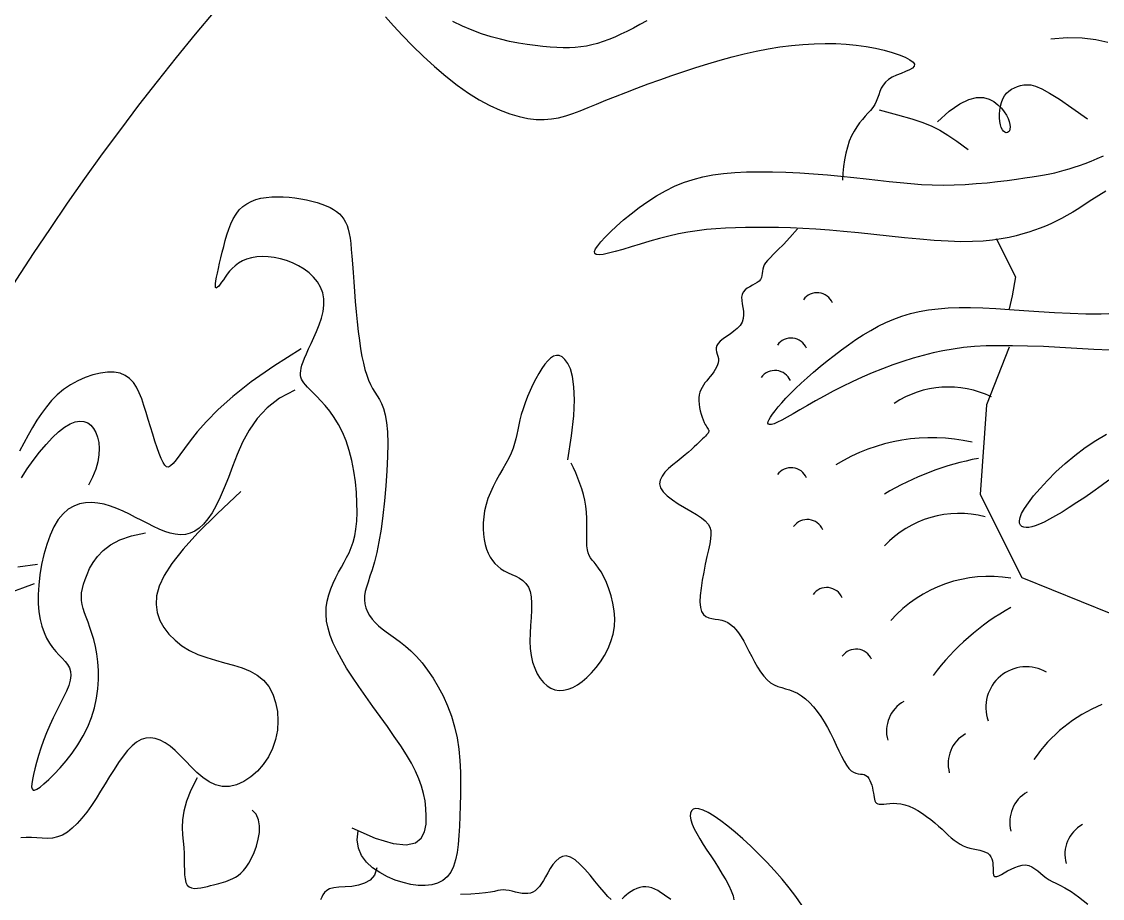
# Model space of a CAD drawing. Extents: x 2475 to 5335, y 627 to 2827.
# Drawn here: x 3400.5 to 3657.5, y 2163.5 to 2372.1 of the extents above; entities that cross this region are included whole.
import ezdxf

# ---------------------------------------------------------------- set-up
doc = ezdxf.new("R2010")
doc.units = 0
doc.header["$MEASUREMENT"] = 0
doc.layers.add('3', color=3, linetype='CONTINUOUS')
doc.layers.add('7', color=7, linetype='CONTINUOUS')

msp = doc.modelspace()

# ---------------------------------------------------------------- linework, layer by layer
at = {"layer": '3'}
for points in [[(3487.08, 2373.26), (3488.96, 2371.11), (3491.11, 2368.77), (3493.49, 2366.32), (3496.03, 2363.84), (3498.69, 2361.4), (3501.39, 2359.08), (3504.1, 2356.95), (3506.75, 2355.09), (3509.34, 2353.49), (3511.85, 2352.14), (3514.28, 2351.03), (3516.6, 2350.15), (3518.82, 2349.5), (3520.93, 2349.07), (3522.91, 2348.83), (3524.76, 2348.79), (3526.51, 2348.92), (3528.21, 2349.21), (3529.89, 2349.65), (3531.59, 2350.21), (3533.35, 2350.88), (3535.22, 2351.64), (3537.23, 2352.47), (3539.41, 2353.36), (3541.75, 2354.29), (3544.23, 2355.26), (3546.83, 2356.26), (3549.53, 2357.26), (3552.3, 2358.27), (3555.12, 2359.26), (3557.98, 2360.23), (3560.85, 2361.16), (3563.73, 2362.06), (3566.61, 2362.9), (3569.48, 2363.68), (3572.34, 2364.4), (3575.19, 2365.04), (3578.01, 2365.59), (3580.8, 2366.05), (3583.56, 2366.41), (3586.27, 2366.66), (3588.94, 2366.82), (3591.56, 2366.88), (3594.11, 2366.84), (3596.59, 2366.71), (3598.99, 2366.49), (3601.31, 2366.17), (3603.53, 2365.76), (3605.62, 2365.28), (3607.53, 2364.75), (3609.22, 2364.18), (3610.63, 2363.6), (3611.74, 2363.01), (3612.49, 2362.45), (3612.84, 2361.93), (3612.77, 2361.45), (3612.33, 2361.02), (3611.62, 2360.6), (3610.7, 2360.2), (3609.67, 2359.78), (3608.59, 2359.33), (3607.56, 2358.84), (3606.65, 2358.29), (3605.93, 2357.66), (3605.37, 2356.97), (3604.94, 2356.23), (3604.6, 2355.45), (3604.32, 2354.66), (3604.04, 2353.87), (3603.74, 2353.09), (3603.37, 2352.35), (3602.92, 2351.64), (3602.38, 2350.95), (3601.77, 2350.27), (3601.12, 2349.56), (3600.45, 2348.8), (3599.76, 2347.98), (3599.1, 2347.07), (3598.46, 2346.04), (3597.87, 2344.89), (3597.34, 2343.61), (3596.87, 2342.23), (3596.48, 2340.77), (3596.16, 2339.24), (3595.92, 2337.65), (3595.78, 2336.04), (3595.73, 2334.4)], [(3549.17, 2372.27), (3547.55, 2371.38), (3545.98, 2370.55), (3544.47, 2369.77), (3543, 2369.06), (3541.57, 2368.41), (3540.17, 2367.83), (3538.81, 2367.32), (3537.46, 2366.89), (3536.14, 2366.53), (3534.82, 2366.25), (3533.5, 2366.05), (3532.15, 2365.92), (3530.77, 2365.85), (3529.32, 2365.85), (3527.81, 2365.9), (3526.2, 2366.01), (3524.49, 2366.17), (3522.65, 2366.38), (3520.71, 2366.64), (3518.67, 2366.97), (3516.55, 2367.38), (3514.37, 2367.88), (3512.15, 2368.49), (3509.89, 2369.21), (3507.62, 2370.05), (3505.34, 2371.02), (3503.09, 2372.09)], [(3658.83, 2367.1), (3655.93, 2367.76), (3652.71, 2368.15), (3649.16, 2368.2), (3645.25, 2367.87)], [(3618.3, 2348.22), (3621.12, 2350.78), (3623.6, 2352.53), (3625.75, 2353.59), (3627.61, 2354.05), (3629.21, 2354.04), (3630.57, 2353.67), (3631.72, 2353.05), (3632.68, 2352.29), (3633.5, 2351.48), (3634.16, 2350.66), (3634.69, 2349.85), (3635.09, 2349.07), (3635.36, 2348.32), (3635.53, 2347.64), (3635.58, 2347.04), (3635.54, 2346.53), (3635.4, 2346.13), (3635.2, 2345.85), (3634.94, 2345.69), (3634.64, 2345.66), (3634.33, 2345.76), (3634.02, 2346), (3633.73, 2346.37), (3633.47, 2346.89), (3633.28, 2347.55), (3633.14, 2348.33), (3633.07, 2349.19), (3633.06, 2350.1), (3633.14, 2351.04), (3633.29, 2351.97), (3633.52, 2352.86), (3633.84, 2353.68), (3634.25, 2354.4), (3634.73, 2355.03), (3635.29, 2355.56), (3635.92, 2356.01), (3636.59, 2356.37), (3637.3, 2356.66), (3638.05, 2356.87), (3638.81, 2357.01), (3639.61, 2357.08), (3640.52, 2357.01), (3641.64, 2356.71), (3643.08, 2356.1), (3644.93, 2355.1), (3647.3, 2353.63), (3650.28, 2351.61), (3653.98, 2348.95)], [(3604.47, 2351.13), (3608.81, 2349.92), (3612.17, 2348.94), (3614.8, 2348.08), (3616.94, 2347.22), (3618.84, 2346.27), (3620.75, 2345.1), (3622.91, 2343.61), (3625.58, 2341.68)], [(3658.31, 2331.77), (3656.64, 2330.74), (3655.01, 2329.69), (3653.43, 2328.66), (3651.91, 2327.67), (3650.46, 2326.76), (3649.09, 2325.95), (3647.78, 2325.22), (3646.5, 2324.58), (3645.25, 2323.99), (3643.99, 2323.46), (3642.72, 2322.96), (3641.4, 2322.49), (3640.03, 2322.04), (3638.57, 2321.58), (3637.01, 2321.15), (3635.31, 2320.74), (3633.46, 2320.38), (3631.41, 2320.09), (3629.16, 2319.87), (3626.65, 2319.75), (3623.89, 2319.73), (3620.83, 2319.84), (3617.54, 2320.04), (3614.07, 2320.33), (3610.47, 2320.67), (3606.81, 2321.05), (3603.13, 2321.44), (3599.5, 2321.81), (3595.97, 2322.16), (3592.59, 2322.45), (3589.36, 2322.68), (3586.27, 2322.87), (3583.32, 2323.01), (3580.49, 2323.1), (3577.78, 2323.15), (3575.17, 2323.15), (3572.67, 2323.13), (3570.25, 2323.06), (3567.91, 2322.96), (3565.63, 2322.81), (3563.38, 2322.6), (3561.16, 2322.33), (3558.95, 2321.98), (3556.72, 2321.57), (3554.46, 2321.07), (3552.17, 2320.48), (3549.88, 2319.84), (3547.64, 2319.17), (3545.5, 2318.52), (3543.49, 2317.91), (3541.68, 2317.38), (3540.1, 2316.97), (3538.81, 2316.7), (3537.83, 2316.61), (3537.18, 2316.7), (3536.83, 2316.96), (3536.77, 2317.4), (3537.01, 2318.01), (3537.51, 2318.78), (3538.28, 2319.72), (3539.29, 2320.82), (3540.54, 2322.08), (3542.01, 2323.45), (3543.65, 2324.9), (3545.45, 2326.39), (3547.38, 2327.86), (3549.4, 2329.3), (3551.48, 2330.64), (3553.61, 2331.86), (3555.76, 2332.91), (3557.94, 2333.8), (3560.18, 2334.54), (3562.49, 2335.15), (3564.9, 2335.62), (3567.42, 2335.97), (3570.09, 2336.2), (3572.91, 2336.34), (3575.91, 2336.39), (3579.04, 2336.36), (3582.28, 2336.25), (3585.56, 2336.08), (3588.86, 2335.87), (3592.13, 2335.61), (3595.32, 2335.32), (3598.4, 2335.01), (3601.33, 2334.69), (3604.12, 2334.37), (3606.81, 2334.06), (3609.43, 2333.78), (3611.99, 2333.54), (3614.53, 2333.36), (3617.07, 2333.23), (3619.64, 2333.19), (3622.25, 2333.23), (3624.89, 2333.35), (3627.51, 2333.54), (3630.08, 2333.77), (3632.55, 2334.03), (3634.9, 2334.32), (3637.08, 2334.61), (3639.06, 2334.89), (3640.81, 2335.15), (3642.36, 2335.4), (3643.75, 2335.64), (3645.02, 2335.89), (3646.2, 2336.15), (3647.33, 2336.42), (3648.46, 2336.73), (3649.62, 2337.07), (3650.83, 2337.46), (3652.11, 2337.89), (3653.45, 2338.37), (3654.85, 2338.9), (3656.3, 2339.49), (3657.79, 2340.12)], [(3479.07, 2180.34), (3484.6, 2177.88), (3488.84, 2176.57), (3491.97, 2176.25), (3494.16, 2176.73), (3495.56, 2177.84), (3496.34, 2179.39), (3496.68, 2181.21), (3496.74, 2183.11), (3496.66, 2184.95), (3496.46, 2186.73), (3496.12, 2188.47), (3495.63, 2190.21), (3494.99, 2191.97), (3494.19, 2193.79), (3493.2, 2195.68), (3492.03, 2197.69), (3490.66, 2199.83), (3489.14, 2202.08), (3487.5, 2204.41), (3485.8, 2206.79), (3484.07, 2209.18), (3482.36, 2211.57), (3480.72, 2213.9), (3479.19, 2216.17), (3477.81, 2218.33), (3476.58, 2220.4), (3475.52, 2222.37), (3474.63, 2224.26), (3473.92, 2226.07), (3473.39, 2227.82), (3473.05, 2229.5), (3472.9, 2231.12), (3472.95, 2232.7), (3473.17, 2234.23), (3473.54, 2235.71), (3474.02, 2237.14), (3474.59, 2238.52), (3475.22, 2239.84), (3475.88, 2241.1), (3476.55, 2242.31), (3477.2, 2243.47), (3477.81, 2244.6), (3478.38, 2245.76), (3478.89, 2246.98), (3479.34, 2248.3), (3479.72, 2249.75), (3480.01, 2251.39), (3480.2, 2253.25), (3480.29, 2255.35), (3480.26, 2257.65), (3480.13, 2260.09), (3479.88, 2262.61), (3479.52, 2265.16), (3479.03, 2267.67), (3478.42, 2270.09), (3477.68, 2272.35), (3476.82, 2274.42), (3475.86, 2276.28), (3474.84, 2277.95), (3473.78, 2279.44), (3472.73, 2280.76), (3471.7, 2281.91), (3470.74, 2282.92), (3469.88, 2283.79), (3469.14, 2284.53), (3468.52, 2285.16), (3468.02, 2285.71), (3467.62, 2286.19), (3467.31, 2286.64), (3467.09, 2287.06), (3466.94, 2287.49), (3466.86, 2287.94), (3466.84, 2288.43), (3466.89, 2288.99), (3467, 2289.62), (3467.19, 2290.33), (3467.45, 2291.13), (3467.8, 2292.04), (3468.23, 2293.07), (3468.75, 2294.22), (3469.35, 2295.51), (3470.01, 2296.92), (3470.67, 2298.41), (3471.28, 2299.96), (3471.81, 2301.53), (3472.2, 2303.11), (3472.41, 2304.67), (3472.4, 2306.16), (3472.12, 2307.58), (3471.61, 2308.91), (3470.88, 2310.15), (3469.96, 2311.29), (3468.88, 2312.32), (3467.67, 2313.23), (3466.36, 2314.03), (3464.97, 2314.71), (3463.54, 2315.26), (3462.08, 2315.68), (3460.61, 2315.97), (3459.17, 2316.14), (3457.77, 2316.18), (3456.43, 2316.11), (3455.17, 2315.91), (3454.03, 2315.59), (3453.01, 2315.16), (3452.1, 2314.63), (3451.3, 2314.03), (3450.6, 2313.38), (3449.98, 2312.69), (3449.43, 2312), (3448.94, 2311.33), (3448.49, 2310.69), (3448.09, 2310.11), (3447.72, 2309.6), (3447.4, 2309.19), (3447.12, 2308.9), (3446.9, 2308.73), (3446.74, 2308.71), (3446.64, 2308.85), (3446.6, 2309.18), (3446.64, 2309.7), (3446.74, 2310.4), (3446.89, 2311.26), (3447.09, 2312.26), (3447.34, 2313.38), (3447.61, 2314.59), (3447.92, 2315.88), (3448.24, 2317.22), (3448.58, 2318.61), (3448.94, 2320), (3449.34, 2321.38), (3449.78, 2322.72), (3450.28, 2324.01), (3450.86, 2325.21), (3451.51, 2326.31), (3452.27, 2327.28), (3453.12, 2328.1), (3454.07, 2328.78), (3455.11, 2329.32), (3456.23, 2329.75), (3457.42, 2330.06), (3458.67, 2330.27), (3459.98, 2330.39), (3461.32, 2330.42), (3462.71, 2330.39), (3464.11, 2330.29), (3465.51, 2330.13), (3466.89, 2329.92), (3468.24, 2329.66), (3469.53, 2329.36), (3470.76, 2329.03), (3471.89, 2328.66), (3472.93, 2328.27), (3473.86, 2327.85), (3474.69, 2327.4), (3475.43, 2326.9), (3476.09, 2326.36), (3476.65, 2325.76), (3477.14, 2325.11), (3477.56, 2324.39), (3477.9, 2323.6), (3478.18, 2322.71), (3478.42, 2321.72), (3478.61, 2320.6), (3478.77, 2319.34), (3478.92, 2317.9), (3479.05, 2316.28), (3479.19, 2314.46), (3479.34, 2312.42), (3479.5, 2310.22), (3479.68, 2307.89), (3479.87, 2305.49), (3480.08, 2303.07), (3480.31, 2300.69), (3480.56, 2298.39), (3480.83, 2296.23), (3481.12, 2294.25), (3481.44, 2292.45), (3481.79, 2290.81), (3482.16, 2289.34), (3482.57, 2288.01), (3483, 2286.81), (3483.47, 2285.75), (3483.97, 2284.8), (3484.51, 2283.94), (3485.05, 2283.11), (3485.6, 2282.24), (3486.11, 2281.24), (3486.58, 2280.05), (3486.98, 2278.57), (3487.29, 2276.75), (3487.5, 2274.49), (3487.57, 2271.76), (3487.53, 2268.64), (3487.39, 2265.24), (3487.15, 2261.7), (3486.83, 2258.12), (3486.43, 2254.62), (3485.98, 2251.32), (3485.48, 2248.34), (3484.95, 2245.77), (3484.4, 2243.58), (3483.87, 2241.72), (3483.36, 2240.14), (3482.91, 2238.78), (3482.53, 2237.6), (3482.25, 2236.53), (3482.09, 2235.52), (3482.06, 2234.54), (3482.17, 2233.57), (3482.41, 2232.63), (3482.78, 2231.71), (3483.26, 2230.81), (3483.85, 2229.96), (3484.56, 2229.14), (3485.36, 2228.36), (3486.25, 2227.62), (3487.23, 2226.9), (3488.29, 2226.16), (3489.41, 2225.37), (3490.6, 2224.5), (3491.83, 2223.52), (3493.11, 2222.38), (3494.42, 2221.07), (3495.74, 2219.55), (3497.07, 2217.84), (3498.37, 2215.95), (3499.61, 2213.89), (3500.76, 2211.68), (3501.81, 2209.35), (3502.72, 2206.9), (3503.47, 2204.35), (3504.05, 2201.72), (3504.45, 2199.04), (3504.71, 2196.32), (3504.86, 2193.59), (3504.91, 2190.88), (3504.89, 2188.21), (3504.82, 2185.62), (3504.73, 2183.11), (3504.63, 2180.72), (3504.51, 2178.46), (3504.33, 2176.36), (3504.07, 2174.42), (3503.71, 2172.67), (3503.21, 2171.11), (3502.56, 2169.77), (3501.71, 2168.65), (3500.67, 2167.79), (3499.43, 2167.16), (3498.03, 2166.76), (3496.49, 2166.58), (3494.83, 2166.61), (3493.08, 2166.85), (3491.25, 2167.28), (3489.38, 2167.9), (3487.5, 2168.7), (3485.67, 2169.67), (3483.99, 2170.84), (3482.53, 2172.19), (3481.37, 2173.74), (3480.61, 2175.48), (3480.31, 2177.43), (3480.58, 2179.59)], [(3585.04, 2322.81), (3583.2, 2320.74), (3581.65, 2319.09), (3580.37, 2317.77), (3579.34, 2316.74), (3578.52, 2315.93), (3577.89, 2315.29), (3577.43, 2314.74), (3577.11, 2314.24), (3576.9, 2313.74), (3576.77, 2313.22), (3576.68, 2312.7), (3576.62, 2312.19), (3576.54, 2311.69), (3576.42, 2311.22), (3576.21, 2310.78), (3575.9, 2310.37), (3575.45, 2310.01), (3574.91, 2309.68), (3574.3, 2309.36), (3573.68, 2309.03), (3573.08, 2308.66), (3572.54, 2308.25), (3572.12, 2307.77), (3571.84, 2307.2), (3571.73, 2306.53), (3571.76, 2305.78), (3571.88, 2304.96), (3572.03, 2304.1), (3572.15, 2303.21), (3572.19, 2302.32), (3572.11, 2301.44), (3571.84, 2300.61), (3571.35, 2299.83), (3570.68, 2299.1), (3569.88, 2298.42), (3569.03, 2297.78), (3568.16, 2297.18), (3567.35, 2296.61), (3566.65, 2296.06), (3566.12, 2295.53), (3565.8, 2295.02), (3565.66, 2294.51), (3565.66, 2294), (3565.76, 2293.5), (3565.91, 2293), (3566.07, 2292.5), (3566.2, 2291.99), (3566.25, 2291.47), (3566.19, 2290.95), (3566.03, 2290.41), (3565.79, 2289.86), (3565.47, 2289.32), (3565.1, 2288.77), (3564.7, 2288.23), (3564.27, 2287.69), (3563.84, 2287.16), (3563.42, 2286.64), (3563.02, 2286.13), (3562.65, 2285.61), (3562.31, 2285.07), (3562.03, 2284.51), (3561.8, 2283.92), (3561.64, 2283.28), (3561.55, 2282.6), (3561.54, 2281.86), (3561.61, 2281.08), (3561.73, 2280.28), (3561.9, 2279.49), (3562.11, 2278.72), (3562.34, 2277.99), (3562.58, 2277.33), (3562.82, 2276.76), (3563.05, 2276.29), (3563.27, 2275.91), (3563.46, 2275.61), (3563.63, 2275.37), (3563.77, 2275.17), (3563.87, 2275.01), (3563.94, 2274.87), (3563.96, 2274.73), (3563.94, 2274.58), (3563.87, 2274.42), (3563.75, 2274.23), (3563.58, 2274.02), (3563.37, 2273.78), (3563.11, 2273.5), (3562.8, 2273.19), (3562.44, 2272.83), (3562.03, 2272.42), (3561.58, 2271.97), (3561.06, 2271.47), (3560.47, 2270.93), (3559.82, 2270.33), (3559.08, 2269.69), (3558.27, 2269), (3557.36, 2268.26), (3556.37, 2267.48), (3555.36, 2266.65), (3554.38, 2265.79), (3553.5, 2264.9), (3552.8, 2263.99), (3552.34, 2263.05), (3552.19, 2262.11), (3552.41, 2261.16), (3553.04, 2260.21), (3554.03, 2259.26), (3555.27, 2258.33), (3556.68, 2257.42), (3558.17, 2256.53), (3559.64, 2255.66), (3561.01, 2254.84), (3562.19, 2254.06), (3563.1, 2253.31), (3563.75, 2252.58), (3564.17, 2251.83), (3564.39, 2251.01), (3564.44, 2250.1), (3564.35, 2249.06), (3564.14, 2247.85), (3563.84, 2246.44), (3563.48, 2244.82), (3563.09, 2243.02), (3562.71, 2241.13), (3562.36, 2239.21), (3562.08, 2237.35), (3561.89, 2235.6), (3561.83, 2234.04), (3561.93, 2232.75), (3562.21, 2231.76), (3562.65, 2231.06), (3563.23, 2230.58), (3563.9, 2230.27), (3564.65, 2230.08), (3565.43, 2229.96), (3566.23, 2229.85), (3567.01, 2229.7), (3567.75, 2229.46), (3568.45, 2229.12), (3569.12, 2228.68), (3569.76, 2228.13), (3570.38, 2227.47), (3570.99, 2226.69), (3571.6, 2225.78), (3572.22, 2224.75), (3572.84, 2223.6), (3573.48, 2222.36), (3574.14, 2221.08), (3574.82, 2219.79), (3575.52, 2218.55), (3576.25, 2217.39), (3577.01, 2216.36), (3577.8, 2215.49), (3578.63, 2214.83), (3579.49, 2214.34), (3580.37, 2213.97), (3581.28, 2213.67), (3582.2, 2213.4), (3583.14, 2213.12), (3584.09, 2212.78), (3585.04, 2212.32), (3585.99, 2211.73), (3586.94, 2210.98), (3587.87, 2210.11), (3588.79, 2209.12), (3589.68, 2208.02), (3590.54, 2206.83), (3591.37, 2205.55), (3592.15, 2204.21), (3592.89, 2202.8), (3593.59, 2201.38), (3594.25, 2199.97), (3594.88, 2198.61), (3595.49, 2197.34), (3596.08, 2196.2), (3596.66, 2195.22), (3597.23, 2194.44), (3597.8, 2193.88), (3598.37, 2193.52), (3598.92, 2193.3), (3599.45, 2193.19), (3599.96, 2193.12), (3600.44, 2193.07), (3600.89, 2192.97), (3601.29, 2192.79), (3601.65, 2192.49), (3601.96, 2192.08), (3602.24, 2191.59), (3602.47, 2191.03), (3602.67, 2190.43), (3602.83, 2189.81), (3602.96, 2189.19), (3603.07, 2188.6), (3603.16, 2188.06), (3603.24, 2187.56), (3603.32, 2187.13), (3603.44, 2186.75), (3603.59, 2186.44), (3603.8, 2186.2), (3604.09, 2186.03), (3604.47, 2185.94), (3604.95, 2185.93), (3605.53, 2185.97), (3606.2, 2186.04), (3606.94, 2186.11), (3607.76, 2186.15), (3608.65, 2186.14), (3609.58, 2186.03), (3610.56, 2185.81), (3611.58, 2185.46), (3612.62, 2184.98), (3613.66, 2184.41), (3614.71, 2183.75), (3615.73, 2183.04), (3616.72, 2182.28), (3617.67, 2181.51), (3618.56, 2180.74), (3619.39, 2179.99), (3620.15, 2179.27), (3620.88, 2178.6), (3621.58, 2177.96), (3622.26, 2177.39), (3622.95, 2176.87), (3623.66, 2176.42), (3624.4, 2176.05), (3625.19, 2175.75), (3625.99, 2175.52), (3626.81, 2175.33), (3627.61, 2175.16), (3628.37, 2174.99), (3629.08, 2174.8), (3629.71, 2174.57), (3630.24, 2174.27), (3630.66, 2173.9), (3630.98, 2173.46), (3631.2, 2172.97), (3631.35, 2172.45), (3631.45, 2171.91), (3631.49, 2171.36), (3631.51, 2170.83), (3631.51, 2170.34), (3631.52, 2169.89), (3631.54, 2169.5), (3631.59, 2169.17), (3631.69, 2168.93), (3631.85, 2168.77), (3632.1, 2168.71), (3632.45, 2168.77), (3632.91, 2168.94), (3633.5, 2169.24), (3634.19, 2169.62), (3634.96, 2170.06), (3635.8, 2170.5), (3636.67, 2170.9), (3637.55, 2171.23), (3638.42, 2171.43), (3639.26, 2171.48), (3640.04, 2171.34), (3640.77, 2171.03), (3641.47, 2170.6), (3642.15, 2170.08), (3642.81, 2169.52), (3643.47, 2168.95), (3644.15, 2168.4), (3644.85, 2167.93), (3645.59, 2167.54), (3646.42, 2167.16), (3647.41, 2166.7), (3648.61, 2166.07), (3650.07, 2165.17), (3651.86, 2163.91), (3654.04, 2162.2)], [(3632.28, 2320.52), (3636.85, 2311.39), (3636.08, 2306.82), (3635.32, 2303.78)], [(3659.39, 2293.91), (3655.45, 2294.13), (3651.44, 2294.36), (3647.42, 2294.58), (3643.48, 2294.77), (3639.7, 2294.92), (3636.14, 2295), (3632.88, 2295), (3629.87, 2294.93), (3627.09, 2294.77), (3624.48, 2294.53), (3622, 2294.2), (3619.61, 2293.79), (3617.26, 2293.29), (3614.9, 2292.69), (3612.52, 2292.01), (3610.1, 2291.25), (3607.66, 2290.41), (3605.23, 2289.5), (3602.8, 2288.52), (3600.4, 2287.49), (3598.04, 2286.42), (3595.73, 2285.3), (3593.49, 2284.15), (3591.34, 2282.99), (3589.29, 2281.85), (3587.37, 2280.75), (3585.59, 2279.72), (3583.97, 2278.79), (3582.53, 2277.97), (3581.29, 2277.3), (3580.25, 2276.79), (3579.43, 2276.45), (3578.8, 2276.26), (3578.36, 2276.22), (3578.09, 2276.32), (3577.99, 2276.56), (3578.05, 2276.93), (3578.25, 2277.42), (3578.59, 2278.02), (3579.07, 2278.73), (3579.67, 2279.53), (3580.41, 2280.43), (3581.26, 2281.42), (3582.24, 2282.48), (3583.35, 2283.62), (3584.56, 2284.81), (3585.89, 2286.07), (3587.32, 2287.36), (3588.83, 2288.69), (3590.42, 2290.03), (3592.06, 2291.37), (3593.74, 2292.69), (3595.46, 2293.99), (3597.18, 2295.24), (3598.92, 2296.44), (3600.66, 2297.57), (3602.42, 2298.64), (3604.21, 2299.62), (3606.04, 2300.52), (3607.92, 2301.33), (3609.86, 2302.04), (3611.87, 2302.64), (3613.96, 2303.13), (3616.15, 2303.51), (3618.44, 2303.79), (3620.87, 2303.97), (3623.43, 2304.06), (3626.16, 2304.07), (3629.05, 2304), (3632.14, 2303.85), (3635.42, 2303.64), (3638.87, 2303.39), (3642.44, 2303.13), (3646.11, 2302.89), (3649.83, 2302.71), (3653.56, 2302.6), (3657.26, 2302.61), (3660.9, 2302.76)], [(3466.99, 2294.22), (3460.51, 2290.14), (3455.14, 2286.38), (3450.76, 2282.93), (3447.24, 2279.81), (3444.46, 2277), (3442.28, 2274.52), (3440.58, 2272.36), (3439.24, 2270.53), (3438.15, 2269.02), (3437.25, 2267.83), (3436.52, 2266.95), (3435.92, 2266.39), (3435.41, 2266.14), (3434.97, 2266.19), (3434.56, 2266.55), (3434.15, 2267.2), (3433.71, 2268.14), (3433.24, 2269.33), (3432.74, 2270.72), (3432.23, 2272.27), (3431.71, 2273.94), (3431.18, 2275.67), (3430.65, 2277.41), (3430.12, 2279.14), (3429.6, 2280.8), (3429.07, 2282.36), (3428.49, 2283.81), (3427.84, 2285.11), (3427.09, 2286.25), (3426.21, 2287.2), (3425.18, 2287.94), (3423.96, 2288.44), (3422.54, 2288.69), (3420.95, 2288.7), (3419.24, 2288.48), (3417.46, 2288.05), (3415.65, 2287.42), (3413.85, 2286.62), (3412.12, 2285.66), (3410.49, 2284.54), (3409.01, 2283.3), (3407.66, 2281.94), (3406.41, 2280.47), (3405.26, 2278.9), (3404.16, 2277.25), (3403.12, 2275.51), (3402.09, 2273.71), (3401.06, 2271.85), (3400.01, 2269.94)], [(3530.4, 2267.83), (3531.31, 2273.53), (3531.82, 2278.28), (3531.99, 2282.14), (3531.87, 2285.24), (3531.53, 2287.64), (3531.01, 2289.46), (3530.39, 2290.79), (3529.71, 2291.71), (3529.03, 2292.31), (3528.35, 2292.63), (3527.67, 2292.68), (3527, 2292.48), (3526.32, 2292.05), (3525.63, 2291.41), (3524.94, 2290.58), (3524.24, 2289.57), (3523.52, 2288.42), (3522.81, 2287.14), (3522.12, 2285.77), (3521.45, 2284.34), (3520.83, 2282.88), (3520.25, 2281.42), (3519.75, 2280), (3519.33, 2278.64), (3518.99, 2277.36), (3518.72, 2276.16), (3518.49, 2275.02), (3518.27, 2273.91), (3518.04, 2272.82), (3517.75, 2271.73), (3517.4, 2270.61), (3516.94, 2269.46), (3516.36, 2268.25), (3515.68, 2266.99), (3514.94, 2265.69), (3514.17, 2264.34), (3513.4, 2262.96), (3512.66, 2261.54), (3511.98, 2260.11), (3511.4, 2258.65), (3510.95, 2257.19), (3510.61, 2255.72), (3510.4, 2254.27), (3510.28, 2252.85), (3510.27, 2251.47), (3510.36, 2250.15), (3510.53, 2248.89), (3510.77, 2247.72), (3511.09, 2246.63), (3511.48, 2245.64), (3511.94, 2244.73), (3512.47, 2243.91), (3513.07, 2243.18), (3513.74, 2242.52), (3514.49, 2241.94), (3515.3, 2241.43), (3516.18, 2240.99), (3517.1, 2240.58), (3518.02, 2240.16), (3518.9, 2239.69), (3519.73, 2239.13), (3520.45, 2238.44), (3521.04, 2237.59), (3521.47, 2236.53), (3521.7, 2235.23), (3521.79, 2233.74), (3521.75, 2232.08), (3521.66, 2230.31), (3521.53, 2228.46), (3521.43, 2226.6), (3521.39, 2224.74), (3521.47, 2222.95), (3521.68, 2221.27), (3522.04, 2219.7), (3522.52, 2218.26), (3523.12, 2216.97), (3523.82, 2215.84), (3524.6, 2214.88), (3525.46, 2214.1), (3526.37, 2213.53), (3527.34, 2213.16), (3528.35, 2213), (3529.39, 2213.04), (3530.46, 2213.28), (3531.56, 2213.7), (3532.67, 2214.31), (3533.8, 2215.09), (3534.93, 2216.04), (3536.06, 2217.16), (3537.16, 2218.42), (3538.19, 2219.82), (3539.15, 2221.34), (3539.98, 2222.95), (3540.66, 2224.65), (3541.17, 2226.42), (3541.47, 2228.23), (3541.55, 2230.08), (3541.42, 2231.94), (3541.13, 2233.75), (3540.7, 2235.51), (3540.17, 2237.16), (3539.58, 2238.68), (3538.95, 2240.03), (3538.33, 2241.18), (3537.73, 2242.11), (3537.18, 2242.85), (3536.67, 2243.47), (3536.22, 2244.01), (3535.83, 2244.52), (3535.5, 2245.07), (3535.24, 2245.7), (3535.06, 2246.46), (3534.95, 2247.4), (3534.91, 2248.49), (3534.9, 2249.72), (3534.91, 2251.05), (3534.92, 2252.46), (3534.9, 2253.91), (3534.82, 2255.38), (3534.68, 2256.83), (3534.44, 2258.25), (3534.13, 2259.62), (3533.74, 2260.96), (3533.29, 2262.26), (3532.8, 2263.52), (3532.27, 2264.74), (3531.72, 2265.92), (3531.16, 2267.07)], [(3635.32, 2294.65), (3629.99, 2280.95), (3628.47, 2259.64), (3638.37, 2239.85), (3666.56, 2228.43), (3700.08, 2226.15), (3729.1, 2222.74)], [(3465.48, 2284.42), (3461.87, 2282.51), (3458.91, 2280.22), (3456.52, 2277.65), (3454.59, 2274.89), (3453.03, 2272.02), (3451.76, 2269.12), (3450.67, 2266.29), (3449.69, 2263.62), (3448.72, 2261.17), (3447.76, 2258.96), (3446.79, 2257), (3445.81, 2255.28), (3444.82, 2253.81), (3443.8, 2252.58), (3442.77, 2251.59), (3441.7, 2250.86), (3440.59, 2250.37), (3439.46, 2250.1), (3438.28, 2250.03), (3437.07, 2250.15), (3435.83, 2250.43), (3434.55, 2250.84), (3433.23, 2251.37), (3431.88, 2251.99), (3430.5, 2252.68), (3429.08, 2253.42), (3427.64, 2254.17), (3426.17, 2254.91), (3424.69, 2255.62), (3423.2, 2256.27), (3421.69, 2256.83), (3420.18, 2257.27), (3418.67, 2257.57), (3417.18, 2257.71), (3415.71, 2257.65), (3414.28, 2257.38), (3412.91, 2256.86), (3411.6, 2256.08), (3410.37, 2255.01), (3409.24, 2253.62), (3408.2, 2251.91), (3407.28, 2249.92), (3406.48, 2247.71), (3405.81, 2245.36), (3405.26, 2242.92), (3404.85, 2240.47), (3404.58, 2238.07), (3404.45, 2235.78), (3404.48, 2233.65), (3404.65, 2231.69), (3404.94, 2229.9), (3405.35, 2228.26), (3405.86, 2226.79), (3406.45, 2225.45), (3407.12, 2224.26), (3407.85, 2223.21), (3408.62, 2222.28), (3409.41, 2221.44), (3410.16, 2220.67), (3410.86, 2219.92), (3411.45, 2219.17), (3411.9, 2218.38), (3412.18, 2217.52), (3412.25, 2216.54), (3412.09, 2215.44), (3411.72, 2214.2), (3411.17, 2212.85), (3410.49, 2211.39), (3409.72, 2209.84), (3408.89, 2208.2), (3408.05, 2206.49), (3407.22, 2204.73), (3406.45, 2202.92), (3405.74, 2201.1), (3405.1, 2199.3), (3404.53, 2197.55), (3404.04, 2195.89), (3403.63, 2194.35), (3403.31, 2192.97), (3403.07, 2191.78), (3402.93, 2190.81), (3402.9, 2190.07), (3402.99, 2189.56), (3403.23, 2189.3), (3403.61, 2189.28), (3404.17, 2189.52), (3404.9, 2190.02), (3405.84, 2190.78), (3406.97, 2191.8), (3408.27, 2193.07), (3409.66, 2194.56), (3411.11, 2196.24), (3412.55, 2198.09), (3413.92, 2200.07), (3415.19, 2202.17), (3416.28, 2204.35), (3417.16, 2206.59), (3417.84, 2208.86), (3418.32, 2211.14), (3418.62, 2213.4), (3418.77, 2215.61), (3418.78, 2217.75), (3418.65, 2219.79), (3418.42, 2221.7), (3418.09, 2223.46), (3417.7, 2225.08), (3417.25, 2226.58), (3416.78, 2227.95), (3416.32, 2229.22), (3415.87, 2230.39), (3415.48, 2231.49), (3415.15, 2232.51), (3414.91, 2233.47), (3414.77, 2234.4), (3414.73, 2235.32), (3414.79, 2236.25), (3414.96, 2237.23), (3415.23, 2238.26), (3415.61, 2239.38), (3416.09, 2240.61), (3416.7, 2241.97), (3417.5, 2243.4), (3418.54, 2244.86), (3419.91, 2246.28), (3421.67, 2247.61), (3423.89, 2248.79), (3426.64, 2249.77), (3430, 2250.48)], [(3400.5, 2263.55), (3401.85, 2265.67), (3403.28, 2267.73), (3404.78, 2269.7), (3406.32, 2271.51), (3407.84, 2273.14), (3409.33, 2274.52), (3410.75, 2275.62), (3412.06, 2276.4), (3413.27, 2276.87), (3414.37, 2277.06), (3415.35, 2276.97), (3416.23, 2276.64), (3416.99, 2276.08), (3417.64, 2275.31), (3418.17, 2274.36), (3418.58, 2273.25), (3418.85, 2271.97), (3418.96, 2270.56), (3418.89, 2269.02), (3418.62, 2267.36), (3418.13, 2265.6), (3417.4, 2263.74), (3416.41, 2261.79)], [(3659.08, 2263.03), (3657.19, 2261.63), (3655.27, 2260.25), (3653.35, 2258.93), (3651.46, 2257.67), (3649.64, 2256.5), (3647.92, 2255.44), (3646.34, 2254.5), (3644.92, 2253.71), (3643.66, 2253.06), (3642.55, 2252.55), (3641.57, 2252.17), (3640.73, 2251.91), (3639.99, 2251.77), (3639.36, 2251.75), (3638.81, 2251.83), (3638.36, 2252.03), (3638.01, 2252.33), (3637.8, 2252.78), (3637.77, 2253.38), (3637.93, 2254.15), (3638.32, 2255.11), (3638.97, 2256.27), (3639.91, 2257.65), (3641.15, 2259.26), (3642.68, 2261.06), (3644.46, 2262.97), (3646.46, 2264.96), (3648.64, 2266.96), (3650.97, 2268.91), (3653.41, 2270.76), (3655.93, 2272.45), (3658.5, 2273.93)], [(3452.64, 2260.29), (3447, 2255.02), (3442.46, 2250.48), (3438.91, 2246.57), (3436.26, 2243.21), (3434.39, 2240.31), (3433.22, 2237.78), (3432.62, 2235.52), (3432.51, 2233.45), (3432.79, 2231.5), (3433.41, 2229.66), (3434.34, 2227.94), (3435.55, 2226.36), (3437, 2224.92), (3438.65, 2223.63), (3440.48, 2222.51), (3442.45, 2221.57), (3444.53, 2220.81), (3446.66, 2220.17), (3448.8, 2219.59), (3450.91, 2219.01), (3452.94, 2218.37), (3454.84, 2217.59), (3456.56, 2216.63), (3458.05, 2215.41), (3459.29, 2213.9), (3460.25, 2212.12), (3460.93, 2210.14), (3461.34, 2208.01), (3461.47, 2205.8), (3461.33, 2203.55), (3460.9, 2201.33), (3460.19, 2199.2), (3459.21, 2197.2), (3457.99, 2195.38), (3456.58, 2193.77), (3455.02, 2192.41), (3453.36, 2191.33), (3451.65, 2190.57), (3449.92, 2190.17), (3448.24, 2190.15), (3446.63, 2190.54), (3445.09, 2191.27), (3443.62, 2192.28), (3442.22, 2193.48), (3440.86, 2194.8), (3439.55, 2196.16), (3438.28, 2197.48), (3437.04, 2198.7), (3435.83, 2199.73), (3434.63, 2200.57), (3433.46, 2201.19), (3432.31, 2201.59), (3431.17, 2201.75), (3430.05, 2201.67), (3428.95, 2201.32), (3427.86, 2200.71), (3426.78, 2199.82), (3425.71, 2198.69), (3424.64, 2197.35), (3423.58, 2195.85), (3422.52, 2194.23), (3421.45, 2192.52), (3420.38, 2190.77), (3419.3, 2189.02), (3418.21, 2187.3), (3417.11, 2185.64), (3415.99, 2184.07), (3414.87, 2182.62), (3413.73, 2181.32), (3412.58, 2180.2), (3411.42, 2179.28), (3410.24, 2178.58), (3409.06, 2178.14), (3407.86, 2177.9), (3406.64, 2177.82), (3405.41, 2177.85), (3404.17, 2177.92), (3402.9, 2178), (3401.61, 2178.03), (3400.3, 2177.96)], [(3404.33, 2242.94), (3399.63, 2242.34)], [(3398.21, 2236.47), (3400.81, 2237.37), (3403.57, 2238.41)], [(3442.23, 2192.25), (3440.75, 2189.27), (3439.74, 2186.63), (3439.11, 2184.3), (3438.8, 2182.23), (3438.72, 2180.38), (3438.79, 2178.69), (3438.93, 2177.12), (3439.08, 2175.63), (3439.17, 2174.18), (3439.2, 2172.79), (3439.21, 2171.46), (3439.23, 2170.24), (3439.28, 2169.13), (3439.4, 2168.15), (3439.6, 2167.34), (3439.92, 2166.71), (3440.37, 2166.28), (3440.94, 2166.03), (3441.61, 2165.92), (3442.34, 2165.93), (3443.12, 2166.03), (3443.91, 2166.19), (3444.69, 2166.39), (3445.44, 2166.59), (3446.13, 2166.77), (3446.78, 2166.93), (3447.38, 2167.09), (3447.96, 2167.24), (3448.52, 2167.4), (3449.07, 2167.58), (3449.62, 2167.77), (3450.19, 2168), (3450.78, 2168.26), (3451.39, 2168.58), (3452.01, 2168.99), (3452.65, 2169.5), (3453.29, 2170.14), (3453.93, 2170.93), (3454.57, 2171.9), (3455.2, 2173.07), (3455.81, 2174.44), (3456.36, 2175.97), (3456.79, 2177.59), (3457.05, 2179.22), (3457.08, 2180.8), (3456.85, 2182.26), (3456.28, 2183.54), (3455.33, 2184.55)], [(3586.03, 2161.9), (3584.6, 2163.97), (3583.03, 2166.04), (3581.34, 2168.11), (3579.56, 2170.15), (3577.72, 2172.14), (3575.84, 2174.07), (3573.94, 2175.92), (3572.05, 2177.67), (3570.21, 2179.28), (3568.43, 2180.73), (3566.75, 2182.01), (3565.2, 2183.09), (3563.8, 2183.93), (3562.59, 2184.52), (3561.58, 2184.84), (3560.78, 2184.91), (3560.19, 2184.75), (3559.78, 2184.37), (3559.56, 2183.81), (3559.53, 2183.08), (3559.67, 2182.21), (3559.98, 2181.21), (3560.45, 2180.12), (3561.05, 2178.94), (3561.78, 2177.69), (3562.59, 2176.38), (3563.47, 2175.02), (3564.39, 2173.62), (3565.32, 2172.2), (3566.25, 2170.77), (3567.14, 2169.33), (3567.97, 2167.93), (3568.69, 2166.58), (3569.28, 2165.32), (3569.69, 2164.18), (3569.9, 2163.17)], [(3540.71, 2163.29), (3539.93, 2163.97), (3539.01, 2164.98), (3537.98, 2166.23), (3536.86, 2167.62), (3535.68, 2169.07), (3534.48, 2170.46), (3533.29, 2171.71), (3532.13, 2172.72), (3531.04, 2173.38), (3530.04, 2173.63), (3529.13, 2173.5), (3528.31, 2173.07), (3527.55, 2172.4), (3526.87, 2171.56), (3526.24, 2170.61), (3525.66, 2169.63), (3525.11, 2168.68), (3524.61, 2167.81), (3524.12, 2167.05), (3523.64, 2166.38), (3523.15, 2165.83), (3522.65, 2165.37), (3522.12, 2165.03), (3521.55, 2164.79), (3520.93, 2164.67), (3520.25, 2164.66), (3519.51, 2164.73), (3518.75, 2164.87), (3517.97, 2165.04), (3517.19, 2165.22), (3516.42, 2165.38), (3515.69, 2165.5), (3515, 2165.54), (3514.37, 2165.5), (3513.72, 2165.38), (3512.97, 2165.21), (3512.04, 2165.02), (3510.85, 2164.83), (3509.32, 2164.66), (3507.36, 2164.54), (3504.89, 2164.5)], [(3485.02, 2170.77), (3484.4, 2169.09), (3483.39, 2167.9), (3482.09, 2167.12), (3480.6, 2166.65), (3479.02, 2166.4), (3477.45, 2166.28), (3475.99, 2166.2), (3474.74, 2166.06), (3473.77, 2165.8), (3473.06, 2165.41), (3472.55, 2164.93), (3472.17, 2164.39), (3471.87, 2163.8), (3471.6, 2163.2)], [(3554.92, 2163.28), (3554.32, 2163.64), (3553.71, 2164.06), (3553.08, 2164.51), (3552.44, 2164.95), (3551.78, 2165.38), (3551.1, 2165.75), (3550.4, 2166.05), (3549.69, 2166.24), (3548.97, 2166.31), (3548.23, 2166.26), (3547.51, 2166.11), (3546.79, 2165.87), (3546.11, 2165.56), (3545.45, 2165.19), (3544.84, 2164.77), (3544.29, 2164.32), (3543.79, 2163.87), (3543.34, 2163.44)]]:
    msp.add_lwpolyline(points, dxfattribs=at)
for centre, radius, start, end in [((3589.66, 2303.57), 4.02, 23.4608, 143.8717), ((3583.49, 2292.78), 4.02, 23.4608, 143.8717), ((3579.63, 2285.08), 4.02, 23.4608, 143.8717), ((3620.94, 2261.63), 23.53, 64.2784, 123.3421), ((3616.94, 2229.59), 43.52, 77.2821, 121.6237), ((3640.51, 2201.58), 67.76, 100.585, 120.9211), ((3583.49, 2261.96), 4.02, 23.4608, 143.8717), ((3623.5, 2230.67), 24.42, 75.5201, 136.8273), ((3587.34, 2249.63), 4.02, 23.4608, 143.8717), ((3630.53, 2208.97), 31.15, 80.2943, 138.3875), ((3591.97, 2233.45), 4.02, 23.4608, 143.8717), ((3663.99, 2181.78), 58.24, 118.97, 143.3444), ((3598.92, 2218.8), 4.02, 23.4608, 143.8717), ((3639.43, 2209.01), 9.62, 59.858, 199.6962), ((3614.33, 2203.29), 8.16, 119.4631, 195.256), ((3671.06, 2176.19), 36.13, 112.2066, 145.7187), ((3628.99, 2195.58), 8.16, 119.4631, 195.256), ((3643.65, 2181.71), 8.16, 119.4631, 195.256), ((3656.76, 2174), 8.16, 119.4631, 195.256)]:
    msp.add_arc(centre, radius, start, end, dxfattribs=at)
at = {"layer": '7'}
for radius in [640, 600]:
    msp.add_circle((3904.88, 1987.44), radius, dxfattribs=at)

doc.saveas('drawing.dxf')
